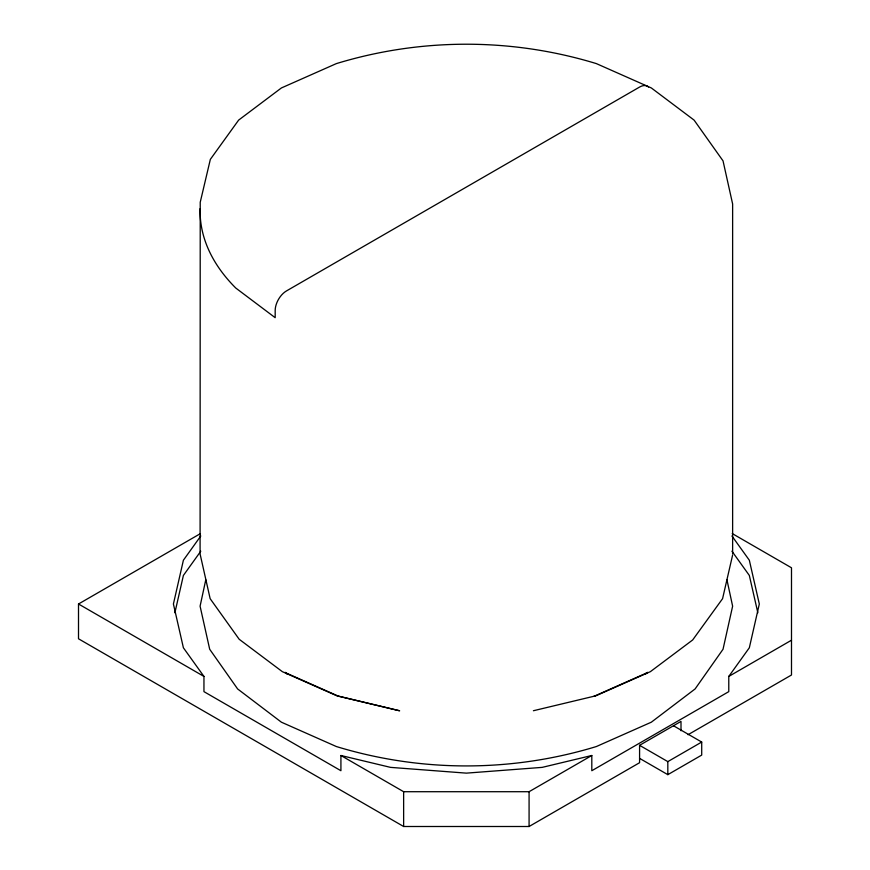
<?xml version="1.0" encoding="UTF-8"?>
<svg xmlns="http://www.w3.org/2000/svg" width="870" height="870" viewBox="0 0 870 870"><rect width="100%" height="100%" fill="white"/><g stroke="black" fill="none" stroke-linecap="round" stroke-linejoin="round"><path stroke-width="1.3" d="M732.562 555.278L722.578 598.669L692.672 639.961L650.368 671.673L595.874 695.793L533.408 710.736M174.881 612.784L183.396 575.44L200.785 551.199M205.788 579.768L200.089 606.172L209.692 649.259L237.619 688.942L281.391 722.187L336.353 746.536C421.08 772.386 511.647 772.386 596.374 746.536L651.336 722.187L695.108 688.942L723.035 649.259L732.627 606.172L726.939 579.768M200.785 535.985L183.396 560.226L173.413 603.997L183.396 647.78L203.95 676.425L203.95 691.639L340.92 770.722L340.92 755.497L390.543 767.373L466.363 773.136L542.184 767.373L591.807 755.497L591.807 770.722L728.777 691.639L728.777 676.425L749.331 647.78L759.314 603.997L749.331 560.226L731.931 535.985M647.53 672.325L645.42 673.924L646.899 672.869L594.025 696.304L595.243 695.924M681.003 730.767L681.003 721.404L639.58 745.318L639.58 762.707L529.08 826.5L403.637 826.5L78.507 638.787L78.507 603.997L200.437 533.604M340.92 755.497L403.637 791.711L529.08 791.711L591.807 755.497M728.777 676.425L791.493 640.211M688.05 734.715L791.493 675L791.493 567.784L732.257 533.582M639.58 745.318L667.823 761.62L701.709 742.056L701.709 755.095L667.823 774.659L639.58 758.357M673.467 725.743L701.709 742.056M78.507 603.997L203.95 676.425M285.186 672.325L287.307 673.924L285.828 672.869L338.702 696.304L337.473 695.924L399.645 710.79L336.842 695.793L282.358 671.673L239.185 639.265L210.148 598.669L200.089 553.994L200.23 202.264L210.344 159.373L238.63 120.114L281.391 87.957L336.353 63.608C421.08 37.758 511.647 37.758 596.374 63.608L651.336 87.957L694.097 120.114L723.035 160.885L732.627 203.971L732.627 553.994M731.931 551.199L749.331 575.44L757.846 612.784M667.823 761.62L667.823 774.659M529.08 791.711L529.08 826.5M403.637 791.711L403.637 826.5M648.531 87A15.975 9.222 -60 0 0 639.57 87.065L286.48 290.928A15.975 9.222 -60 0 0 275.181 310.492L275.181 317.691L235.77 288.035A266.263 153.729 0 0 1 200.133 208.593"/></g></svg>
